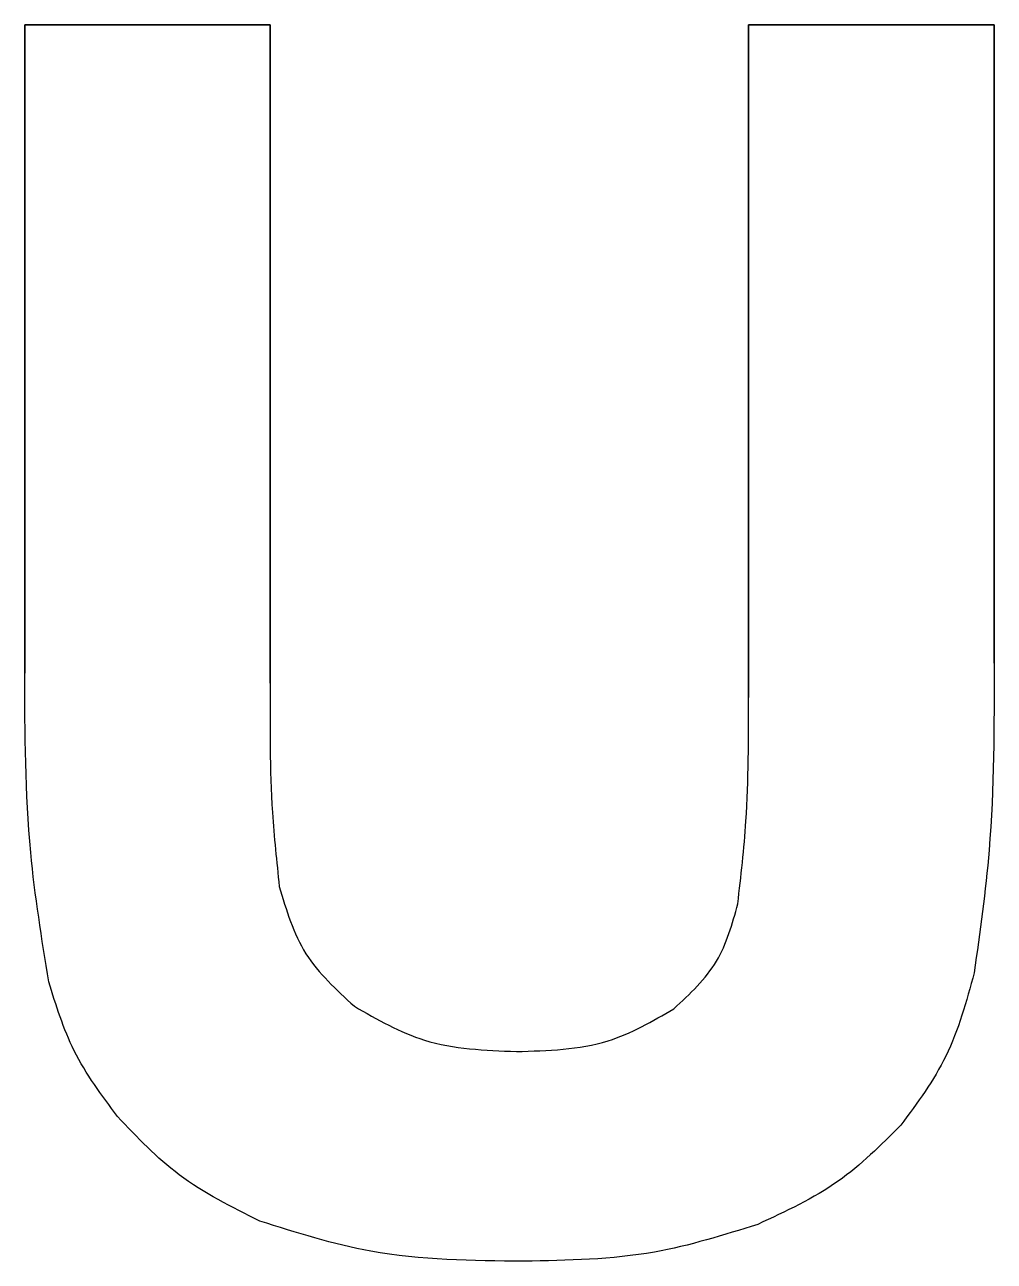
# Model space of a CAD drawing. Header units: millimetres. Extents: x -190 to 189, y -324 to 305.
# Drawn here: x -26.3 to -16.9, y 134.63 to 146.62 of the extents above; entities that cross this region are included whole.
import ezdxf

# ---------------------------------------------------------------- set-up
doc = ezdxf.new("R2010")
doc.units = ezdxf.units.MM
doc.layers.get('0').update_dxf_attribs({"linetype": 'CONTINUOUS'})

msp = doc.modelspace()

# ---------------------------------------------------------------- linework, layer by layer
for p, q in [((-26.305, 146.623), (-26.305, 140.335)), ((-23.924, 146.623), (-26.305, 146.623)), ((-26.305, 140.335), (-26.305, 146.623)), ((-26.305, 146.623), (-23.924, 146.623)), ((-26.305, 146.623), (-26.305, 140.335)), ((-23.924, 146.623), (-26.305, 146.623)), ((-26.305, 146.623), (-26.305, 140.335)), ((-23.924, 146.623), (-26.305, 146.623)), ((-26.305, 146.623), (-26.305, 140.335)), ((-23.924, 146.623), (-26.305, 146.623)), ((-26.305, 146.623), (-26.305, 140.335)), ((-23.924, 146.623), (-26.305, 146.623)), ((-26.305, 146.623), (-26.305, 140.335)), ((-23.924, 146.623), (-26.305, 146.623)), ((-23.924, 140.238), (-23.924, 146.623)), ((-23.924, 146.623), (-23.924, 140.238)), ((-23.924, 140.238), (-23.924, 146.623)), ((-23.924, 140.238), (-23.924, 146.623)), ((-23.924, 140.238), (-23.924, 146.623)), ((-23.924, 140.238), (-23.924, 146.623)), ((-23.924, 140.238), (-23.924, 146.623)), ((-16.904, 146.623), (-19.284, 146.623)), ((-19.284, 146.623), (-19.284, 140.101)), ((-19.284, 140.101), (-19.284, 146.623)), ((-19.284, 146.623), (-16.904, 146.623)), ((-16.904, 146.623), (-19.284, 146.623)), ((-19.284, 146.623), (-19.284, 140.101)), ((-16.904, 146.623), (-19.284, 146.623)), ((-19.284, 146.623), (-19.284, 140.101)), ((-16.904, 146.623), (-19.284, 146.623)), ((-19.284, 146.623), (-19.284, 140.101)), ((-16.904, 146.623), (-19.284, 146.623)), ((-19.284, 146.623), (-19.284, 140.101)), ((-16.904, 146.623), (-19.284, 146.623)), ((-19.284, 146.623), (-19.284, 140.101)), ((-16.904, 140.431), (-16.904, 146.623)), ((-16.904, 146.623), (-16.904, 140.431)), ((-16.904, 140.431), (-16.904, 146.623)), ((-16.904, 140.431), (-16.904, 146.623)), ((-16.904, 140.431), (-16.904, 146.623)), ((-16.904, 140.431), (-16.904, 146.623)), ((-16.904, 140.431), (-16.904, 146.623))]:
    msp.add_line(p, q)
for points, knots in [([(-16.904, 140.431), (-16.903, 139.826), (-16.901, 138.821), (-17.041, 137.827), (-17.097, 137.431)], [0, 0, 0, 0, 0.1812101, 0.3009091, 0.3009091, 0.3009091, 0.3009091]), ([(-16.904, 140.431), (-16.903, 139.826), (-16.901, 138.821), (-17.041, 137.827), (-17.097, 137.431)], [0, 0, 0, 0, 0.1812101, 0.3009091, 0.3009091, 0.3009091, 0.3009091]), ([(-16.904, 140.431), (-16.903, 139.826), (-16.901, 138.821), (-17.041, 137.827), (-17.097, 137.431)], [0, 0, 0, 0, 0.1812101, 0.3009091, 0.3009091, 0.3009091, 0.3009091]), ([(-16.904, 140.431), (-16.903, 139.826), (-16.901, 138.821), (-17.041, 137.827), (-17.097, 137.431)], [0, 0, 0, 0, 0.1812101, 0.3009091, 0.3009091, 0.3009091, 0.3009091]), ([(-16.904, 140.431), (-16.903, 139.826), (-16.901, 138.821), (-17.041, 137.827), (-17.097, 137.431)], [0, 0, 0, 0, 0.1812101, 0.3009091, 0.3009091, 0.3009091, 0.3009091]), ([(-16.904, 140.431), (-16.903, 139.826), (-16.901, 138.821), (-17.041, 137.827), (-17.097, 137.431)], [0, 0, 0, 0, 0.1812101, 0.3009091, 0.3009091, 0.3009091, 0.3009091]), ([(-16.904, 140.431), (-16.903, 139.826), (-16.901, 138.821), (-17.041, 137.827), (-17.097, 137.431)], [0, 0, 0, 0, 0.1812101, 0.3009091, 0.3009091, 0.3009091, 0.3009091]), ([(-26.072, 137.343), (-26.139, 137.76), (-26.3, 138.75), (-26.303, 139.754), (-26.305, 140.335)], [0, 0, 0, 0, 0.1266685, 0.3004734, 0.3004734, 0.3004734, 0.3004734]), ([(-26.072, 137.343), (-26.139, 137.76), (-26.3, 138.75), (-26.303, 139.754), (-26.305, 140.335)], [0, 0, 0, 0, 0.1266685, 0.3004734, 0.3004734, 0.3004734, 0.3004734]), ([(-26.072, 137.343), (-26.139, 137.76), (-26.3, 138.75), (-26.303, 139.754), (-26.305, 140.335)], [0, 0, 0, 0, 0.1266685, 0.3004734, 0.3004734, 0.3004734, 0.3004734]), ([(-26.072, 137.343), (-26.139, 137.76), (-26.3, 138.75), (-26.303, 139.754), (-26.305, 140.335)], [0, 0, 0, 0, 0.1266685, 0.3004734, 0.3004734, 0.3004734, 0.3004734]), ([(-26.072, 137.343), (-26.139, 137.76), (-26.3, 138.75), (-26.303, 139.754), (-26.305, 140.335)], [0, 0, 0, 0, 0.1266685, 0.3004734, 0.3004734, 0.3004734, 0.3004734]), ([(-26.072, 137.343), (-26.139, 137.76), (-26.3, 138.75), (-26.303, 139.754), (-26.305, 140.335)], [0, 0, 0, 0, 0.1266685, 0.3004734, 0.3004734, 0.3004734, 0.3004734]), ([(-26.072, 137.343), (-26.139, 137.76), (-26.3, 138.75), (-26.303, 139.754), (-26.305, 140.335)], [0, 0, 0, 0, 0.1266685, 0.3004734, 0.3004734, 0.3004734, 0.3004734]), ([(-23.924, 140.238), (-23.927, 139.82), (-23.931, 139.161), (-23.861, 138.507), (-23.836, 138.268)], [0, 0, 0, 0, 0.1252736, 0.1973543, 0.1973543, 0.1973543, 0.1973543]), ([(-23.924, 140.238), (-23.927, 139.82), (-23.931, 139.161), (-23.861, 138.507), (-23.836, 138.268)], [0, 0, 0, 0, 0.1252736, 0.1973543, 0.1973543, 0.1973543, 0.1973543]), ([(-23.924, 140.238), (-23.927, 139.82), (-23.931, 139.161), (-23.861, 138.507), (-23.836, 138.268)], [0, 0, 0, 0, 0.1252736, 0.1973543, 0.1973543, 0.1973543, 0.1973543]), ([(-23.924, 140.238), (-23.927, 139.82), (-23.931, 139.161), (-23.861, 138.507), (-23.836, 138.268)], [0, 0, 0, 0, 0.1252736, 0.1973543, 0.1973543, 0.1973543, 0.1973543]), ([(-23.924, 140.238), (-23.927, 139.82), (-23.931, 139.161), (-23.861, 138.507), (-23.836, 138.268)], [0, 0, 0, 0, 0.1252736, 0.1973543, 0.1973543, 0.1973543, 0.1973543]), ([(-23.924, 140.238), (-23.927, 139.82), (-23.931, 139.161), (-23.861, 138.507), (-23.836, 138.268)], [0, 0, 0, 0, 0.1252736, 0.1973543, 0.1973543, 0.1973543, 0.1973543]), ([(-23.924, 140.238), (-23.927, 139.82), (-23.931, 139.161), (-23.861, 138.507), (-23.836, 138.268)], [0, 0, 0, 0, 0.1252736, 0.1973543, 0.1973543, 0.1973543, 0.1973543]), ([(-19.389, 138.099), (-19.358, 138.366), (-19.283, 139.031), (-19.284, 139.701), (-19.284, 140.101)], [0, 0, 0, 0, 0.0806012, 0.2006564, 0.2006564, 0.2006564, 0.2006564]), ([(-19.389, 138.099), (-19.358, 138.366), (-19.283, 139.031), (-19.284, 139.701), (-19.284, 140.101)], [0, 0, 0, 0, 0.0806012, 0.2006564, 0.2006564, 0.2006564, 0.2006564]), ([(-19.389, 138.099), (-19.358, 138.366), (-19.283, 139.031), (-19.284, 139.701), (-19.284, 140.101)], [0, 0, 0, 0, 0.0806012, 0.2006564, 0.2006564, 0.2006564, 0.2006564]), ([(-19.389, 138.099), (-19.358, 138.366), (-19.283, 139.031), (-19.284, 139.701), (-19.284, 140.101)], [0, 0, 0, 0, 0.0806012, 0.2006564, 0.2006564, 0.2006564, 0.2006564]), ([(-19.389, 138.099), (-19.358, 138.366), (-19.283, 139.031), (-19.284, 139.701), (-19.284, 140.101)], [0, 0, 0, 0, 0.0806012, 0.2006564, 0.2006564, 0.2006564, 0.2006564]), ([(-19.389, 138.099), (-19.358, 138.366), (-19.283, 139.031), (-19.284, 139.701), (-19.284, 140.101)], [0, 0, 0, 0, 0.0806012, 0.2006564, 0.2006564, 0.2006564, 0.2006564]), ([(-19.389, 138.099), (-19.358, 138.366), (-19.283, 139.031), (-19.284, 139.701), (-19.284, 140.101)], [0, 0, 0, 0, 0.0806012, 0.2006564, 0.2006564, 0.2006564, 0.2006564]), ([(-23.836, 138.268), (-23.768, 138.039), (-23.633, 137.584), (-23.282, 137.265), (-23.108, 137.106)], [0, 0, 0, 0, 0.0701698, 0.1394615, 0.1394615, 0.1394615, 0.1394615]), ([(-23.836, 138.268), (-23.768, 138.039), (-23.633, 137.584), (-23.282, 137.265), (-23.108, 137.106)], [0, 0, 0, 0, 0.0701698, 0.1394615, 0.1394615, 0.1394615, 0.1394615]), ([(-23.836, 138.268), (-23.768, 138.039), (-23.633, 137.584), (-23.282, 137.265), (-23.108, 137.106)], [0, 0, 0, 0, 0.0701698, 0.1394615, 0.1394615, 0.1394615, 0.1394615]), ([(-23.836, 138.268), (-23.768, 138.039), (-23.633, 137.584), (-23.282, 137.265), (-23.108, 137.106)], [0, 0, 0, 0, 0.0701698, 0.1394615, 0.1394615, 0.1394615, 0.1394615]), ([(-23.836, 138.268), (-23.768, 138.039), (-23.633, 137.584), (-23.282, 137.265), (-23.108, 137.106)], [0, 0, 0, 0, 0.0701698, 0.1394615, 0.1394615, 0.1394615, 0.1394615]), ([(-23.836, 138.268), (-23.768, 138.039), (-23.633, 137.584), (-23.282, 137.265), (-23.108, 137.106)], [0, 0, 0, 0, 0.0701698, 0.1394615, 0.1394615, 0.1394615, 0.1394615]), ([(-23.836, 138.268), (-23.768, 138.039), (-23.633, 137.584), (-23.282, 137.265), (-23.108, 137.106)], [0, 0, 0, 0, 0.0701698, 0.1394615, 0.1394615, 0.1394615, 0.1394615]), ([(-20.008, 137.082), (-19.854, 137.225), (-19.552, 137.507), (-19.442, 137.904), (-19.389, 138.099)], [0, 0, 0, 0, 0.0618681, 0.1211901, 0.1211901, 0.1211901, 0.1211901]), ([(-20.008, 137.082), (-19.854, 137.225), (-19.552, 137.507), (-19.442, 137.904), (-19.389, 138.099)], [0, 0, 0, 0, 0.0618681, 0.1211901, 0.1211901, 0.1211901, 0.1211901]), ([(-20.008, 137.082), (-19.854, 137.225), (-19.552, 137.507), (-19.442, 137.904), (-19.389, 138.099)], [0, 0, 0, 0, 0.0618681, 0.1211901, 0.1211901, 0.1211901, 0.1211901]), ([(-20.008, 137.082), (-19.854, 137.225), (-19.552, 137.507), (-19.442, 137.904), (-19.389, 138.099)], [0, 0, 0, 0, 0.0618681, 0.1211901, 0.1211901, 0.1211901, 0.1211901]), ([(-20.008, 137.082), (-19.854, 137.225), (-19.552, 137.507), (-19.442, 137.904), (-19.389, 138.099)], [0, 0, 0, 0, 0.0618681, 0.1211901, 0.1211901, 0.1211901, 0.1211901]), ([(-20.008, 137.082), (-19.854, 137.225), (-19.552, 137.507), (-19.442, 137.904), (-19.389, 138.099)], [0, 0, 0, 0, 0.0618681, 0.1211901, 0.1211901, 0.1211901, 0.1211901]), ([(-20.008, 137.082), (-19.854, 137.225), (-19.552, 137.507), (-19.442, 137.904), (-19.389, 138.099)], [0, 0, 0, 0, 0.0618681, 0.1211901, 0.1211901, 0.1211901, 0.1211901]), ([(-17.097, 137.431), (-17.172, 137.154), (-17.317, 136.616), (-17.648, 136.169), (-17.808, 135.952)], [0, 0, 0, 0, 0.085354, 0.1654877, 0.1654877, 0.1654877, 0.1654877]), ([(-17.097, 137.431), (-17.172, 137.154), (-17.317, 136.616), (-17.648, 136.169), (-17.808, 135.952)], [0, 0, 0, 0, 0.085354, 0.1654877, 0.1654877, 0.1654877, 0.1654877]), ([(-17.097, 137.431), (-17.172, 137.154), (-17.317, 136.616), (-17.648, 136.169), (-17.808, 135.952)], [0, 0, 0, 0, 0.085354, 0.1654877, 0.1654877, 0.1654877, 0.1654877]), ([(-17.097, 137.431), (-17.172, 137.154), (-17.317, 136.616), (-17.648, 136.169), (-17.808, 135.952)], [0, 0, 0, 0, 0.085354, 0.1654877, 0.1654877, 0.1654877, 0.1654877]), ([(-17.097, 137.431), (-17.172, 137.154), (-17.317, 136.616), (-17.648, 136.169), (-17.808, 135.952)], [0, 0, 0, 0, 0.085354, 0.1654877, 0.1654877, 0.1654877, 0.1654877]), ([(-17.097, 137.431), (-17.172, 137.154), (-17.317, 136.616), (-17.648, 136.169), (-17.808, 135.952)], [0, 0, 0, 0, 0.085354, 0.1654877, 0.1654877, 0.1654877, 0.1654877]), ([(-17.097, 137.431), (-17.172, 137.154), (-17.317, 136.616), (-17.648, 136.169), (-17.808, 135.952)], [0, 0, 0, 0, 0.085354, 0.1654877, 0.1654877, 0.1654877, 0.1654877]), ([(-25.404, 136.036), (-25.558, 136.242), (-25.854, 136.64), (-26.001, 137.114), (-26.072, 137.343)], [0, 0, 0, 0, 0.0764222, 0.1476985, 0.1476985, 0.1476985, 0.1476985]), ([(-25.404, 136.036), (-25.558, 136.242), (-25.854, 136.64), (-26.001, 137.114), (-26.072, 137.343)], [0, 0, 0, 0, 0.0764222, 0.1476985, 0.1476985, 0.1476985, 0.1476985]), ([(-25.404, 136.036), (-25.558, 136.242), (-25.854, 136.64), (-26.001, 137.114), (-26.072, 137.343)], [0, 0, 0, 0, 0.0764222, 0.1476985, 0.1476985, 0.1476985, 0.1476985]), ([(-25.404, 136.036), (-25.558, 136.242), (-25.854, 136.64), (-26.001, 137.114), (-26.072, 137.343)], [0, 0, 0, 0, 0.0764222, 0.1476985, 0.1476985, 0.1476985, 0.1476985]), ([(-25.404, 136.036), (-25.558, 136.242), (-25.854, 136.64), (-26.001, 137.114), (-26.072, 137.343)], [0, 0, 0, 0, 0.0764222, 0.1476985, 0.1476985, 0.1476985, 0.1476985]), ([(-25.404, 136.036), (-25.558, 136.242), (-25.854, 136.64), (-26.001, 137.114), (-26.072, 137.343)], [0, 0, 0, 0, 0.0764222, 0.1476985, 0.1476985, 0.1476985, 0.1476985]), ([(-25.404, 136.036), (-25.558, 136.242), (-25.854, 136.64), (-26.001, 137.114), (-26.072, 137.343)], [0, 0, 0, 0, 0.0764222, 0.1476985, 0.1476985, 0.1476985, 0.1476985]), ([(-23.108, 137.106), (-22.887, 136.978), (-22.402, 136.699), (-21.841, 136.679), (-21.536, 136.667)], [0, 0, 0, 0, 0.075579, 0.1654154, 0.1654154, 0.1654154, 0.1654154]), ([(-23.108, 137.106), (-22.887, 136.978), (-22.402, 136.699), (-21.841, 136.679), (-21.536, 136.667)], [0, 0, 0, 0, 0.075579, 0.1654154, 0.1654154, 0.1654154, 0.1654154]), ([(-23.108, 137.106), (-22.887, 136.978), (-22.402, 136.699), (-21.841, 136.679), (-21.536, 136.667)], [0, 0, 0, 0, 0.075579, 0.1654154, 0.1654154, 0.1654154, 0.1654154]), ([(-23.108, 137.106), (-22.887, 136.978), (-22.402, 136.699), (-21.841, 136.679), (-21.536, 136.667)], [0, 0, 0, 0, 0.075579, 0.1654154, 0.1654154, 0.1654154, 0.1654154]), ([(-23.108, 137.106), (-22.887, 136.978), (-22.402, 136.699), (-21.841, 136.679), (-21.536, 136.667)], [0, 0, 0, 0, 0.075579, 0.1654154, 0.1654154, 0.1654154, 0.1654154]), ([(-23.108, 137.106), (-22.887, 136.978), (-22.402, 136.699), (-21.841, 136.679), (-21.536, 136.667)], [0, 0, 0, 0, 0.075579, 0.1654154, 0.1654154, 0.1654154, 0.1654154]), ([(-23.108, 137.106), (-22.887, 136.978), (-22.402, 136.699), (-21.841, 136.679), (-21.536, 136.667)], [0, 0, 0, 0, 0.075579, 0.1654154, 0.1654154, 0.1654154, 0.1654154]), ([(-21.536, 136.667), (-21.232, 136.675), (-20.686, 136.689), (-20.216, 136.961), (-20.008, 137.082)], [0, 0, 0, 0, 0.0894655, 0.1605453, 0.1605453, 0.1605453, 0.1605453]), ([(-21.536, 136.667), (-21.232, 136.675), (-20.686, 136.689), (-20.216, 136.961), (-20.008, 137.082)], [0, 0, 0, 0, 0.0894655, 0.1605453, 0.1605453, 0.1605453, 0.1605453]), ([(-21.536, 136.667), (-21.232, 136.675), (-20.686, 136.689), (-20.216, 136.961), (-20.008, 137.082)], [0, 0, 0, 0, 0.0894655, 0.1605453, 0.1605453, 0.1605453, 0.1605453]), ([(-21.536, 136.667), (-21.232, 136.675), (-20.686, 136.689), (-20.216, 136.961), (-20.008, 137.082)], [0, 0, 0, 0, 0.0894655, 0.1605453, 0.1605453, 0.1605453, 0.1605453]), ([(-21.536, 136.667), (-21.232, 136.675), (-20.686, 136.689), (-20.216, 136.961), (-20.008, 137.082)], [0, 0, 0, 0, 0.0894655, 0.1605453, 0.1605453, 0.1605453, 0.1605453]), ([(-21.536, 136.667), (-21.232, 136.675), (-20.686, 136.689), (-20.216, 136.961), (-20.008, 137.082)], [0, 0, 0, 0, 0.0894655, 0.1605453, 0.1605453, 0.1605453, 0.1605453]), ([(-21.536, 136.667), (-21.232, 136.675), (-20.686, 136.689), (-20.216, 136.961), (-20.008, 137.082)], [0, 0, 0, 0, 0.0894655, 0.1605453, 0.1605453, 0.1605453, 0.1605453]), ([(-24.025, 135.023), (-24.296, 135.158), (-24.816, 135.415), (-25.214, 135.835), (-25.404, 136.036)], [0, 0, 0, 0, 0.0900607, 0.1723353, 0.1723353, 0.1723353, 0.1723353]), ([(-24.025, 135.023), (-24.296, 135.158), (-24.816, 135.415), (-25.214, 135.835), (-25.404, 136.036)], [0, 0, 0, 0, 0.0900607, 0.1723353, 0.1723353, 0.1723353, 0.1723353]), ([(-24.025, 135.023), (-24.296, 135.158), (-24.816, 135.415), (-25.214, 135.835), (-25.404, 136.036)], [0, 0, 0, 0, 0.0900607, 0.1723353, 0.1723353, 0.1723353, 0.1723353]), ([(-24.025, 135.023), (-24.296, 135.158), (-24.816, 135.415), (-25.214, 135.835), (-25.404, 136.036)], [0, 0, 0, 0, 0.0900607, 0.1723353, 0.1723353, 0.1723353, 0.1723353]), ([(-24.025, 135.023), (-24.296, 135.158), (-24.816, 135.415), (-25.214, 135.835), (-25.404, 136.036)], [0, 0, 0, 0, 0.0900607, 0.1723353, 0.1723353, 0.1723353, 0.1723353]), ([(-24.025, 135.023), (-24.296, 135.158), (-24.816, 135.415), (-25.214, 135.835), (-25.404, 136.036)], [0, 0, 0, 0, 0.0900607, 0.1723353, 0.1723353, 0.1723353, 0.1723353]), ([(-24.025, 135.023), (-24.296, 135.158), (-24.816, 135.415), (-25.214, 135.835), (-25.404, 136.036)], [0, 0, 0, 0, 0.0900607, 0.1723353, 0.1723353, 0.1723353, 0.1723353]), ([(-17.808, 135.952), (-18.002, 135.759), (-18.406, 135.355), (-18.925, 135.116), (-19.196, 134.991)], [0, 0, 0, 0, 0.0813028, 0.1699484, 0.1699484, 0.1699484, 0.1699484]), ([(-17.808, 135.952), (-18.002, 135.759), (-18.406, 135.355), (-18.925, 135.116), (-19.196, 134.991)], [0, 0, 0, 0, 0.0813028, 0.1699484, 0.1699484, 0.1699484, 0.1699484]), ([(-17.808, 135.952), (-18.002, 135.759), (-18.406, 135.355), (-18.925, 135.116), (-19.196, 134.991)], [0, 0, 0, 0, 0.0813028, 0.1699484, 0.1699484, 0.1699484, 0.1699484]), ([(-17.808, 135.952), (-18.002, 135.759), (-18.406, 135.355), (-18.925, 135.116), (-19.196, 134.991)], [0, 0, 0, 0, 0.0813028, 0.1699484, 0.1699484, 0.1699484, 0.1699484]), ([(-17.808, 135.952), (-18.002, 135.759), (-18.406, 135.355), (-18.925, 135.116), (-19.196, 134.991)], [0, 0, 0, 0, 0.0813028, 0.1699484, 0.1699484, 0.1699484, 0.1699484]), ([(-17.808, 135.952), (-18.002, 135.759), (-18.406, 135.355), (-18.925, 135.116), (-19.196, 134.991)], [0, 0, 0, 0, 0.0813028, 0.1699484, 0.1699484, 0.1699484, 0.1699484]), ([(-17.808, 135.952), (-18.002, 135.759), (-18.406, 135.355), (-18.925, 135.116), (-19.196, 134.991)], [0, 0, 0, 0, 0.0813028, 0.1699484, 0.1699484, 0.1699484, 0.1699484]), ([(-21.464, 134.633), (-21.963, 134.637), (-22.837, 134.646), (-23.669, 134.91), (-24.025, 135.023)], [0, 0, 0, 0, 0.1487955, 0.2603611, 0.2603611, 0.2603611, 0.2603611]), ([(-21.464, 134.633), (-21.963, 134.637), (-22.837, 134.646), (-23.669, 134.91), (-24.025, 135.023)], [0, 0, 0, 0, 0.1487955, 0.2603611, 0.2603611, 0.2603611, 0.2603611]), ([(-21.464, 134.633), (-21.963, 134.637), (-22.837, 134.646), (-23.669, 134.91), (-24.025, 135.023)], [0, 0, 0, 0, 0.1487955, 0.2603611, 0.2603611, 0.2603611, 0.2603611]), ([(-21.464, 134.633), (-21.963, 134.637), (-22.837, 134.646), (-23.669, 134.91), (-24.025, 135.023)], [0, 0, 0, 0, 0.1487955, 0.2603611, 0.2603611, 0.2603611, 0.2603611]), ([(-21.464, 134.633), (-21.963, 134.637), (-22.837, 134.646), (-23.669, 134.91), (-24.025, 135.023)], [0, 0, 0, 0, 0.1487955, 0.2603611, 0.2603611, 0.2603611, 0.2603611]), ([(-21.464, 134.633), (-21.963, 134.637), (-22.837, 134.646), (-23.669, 134.91), (-24.025, 135.023)], [0, 0, 0, 0, 0.1487955, 0.2603611, 0.2603611, 0.2603611, 0.2603611]), ([(-21.464, 134.633), (-21.963, 134.637), (-22.837, 134.646), (-23.669, 134.91), (-24.025, 135.023)], [0, 0, 0, 0, 0.1487955, 0.2603611, 0.2603611, 0.2603611, 0.2603611]), ([(-19.196, 134.991), (-19.527, 134.887), (-20.264, 134.655), (-21.038, 134.641), (-21.464, 134.633)], [0, 0, 0, 0, 0.1036576, 0.2306345, 0.2306345, 0.2306345, 0.2306345]), ([(-19.196, 134.991), (-19.527, 134.887), (-20.264, 134.655), (-21.038, 134.641), (-21.464, 134.633)], [0, 0, 0, 0, 0.1036576, 0.2306345, 0.2306345, 0.2306345, 0.2306345]), ([(-19.196, 134.991), (-19.527, 134.887), (-20.264, 134.655), (-21.038, 134.641), (-21.464, 134.633)], [0, 0, 0, 0, 0.1036576, 0.2306345, 0.2306345, 0.2306345, 0.2306345]), ([(-19.196, 134.991), (-19.527, 134.887), (-20.264, 134.655), (-21.038, 134.641), (-21.464, 134.633)], [0, 0, 0, 0, 0.1036576, 0.2306345, 0.2306345, 0.2306345, 0.2306345]), ([(-19.196, 134.991), (-19.527, 134.887), (-20.264, 134.655), (-21.038, 134.641), (-21.464, 134.633)], [0, 0, 0, 0, 0.1036576, 0.2306345, 0.2306345, 0.2306345, 0.2306345]), ([(-19.196, 134.991), (-19.527, 134.887), (-20.264, 134.655), (-21.038, 134.641), (-21.464, 134.633)], [0, 0, 0, 0, 0.1036576, 0.2306345, 0.2306345, 0.2306345, 0.2306345]), ([(-19.196, 134.991), (-19.527, 134.887), (-20.264, 134.655), (-21.038, 134.641), (-21.464, 134.633)], [0, 0, 0, 0, 0.1036576, 0.2306345, 0.2306345, 0.2306345, 0.2306345])]:
    msp.add_open_spline(points, degree=3, knots=knots)

doc.saveas('drawing.dxf')
